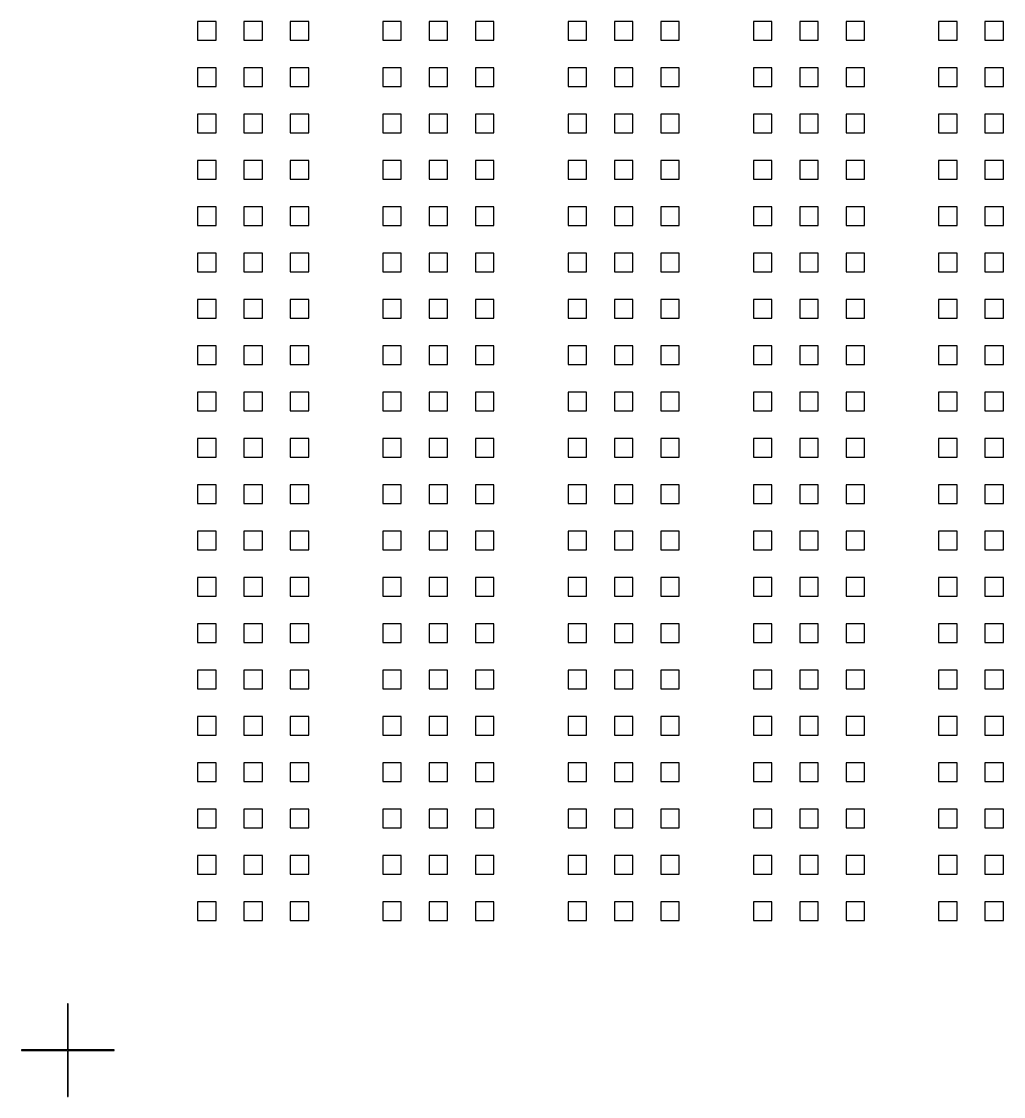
# Model space of a CAD drawing. Header units: metres. Extents: x -21500 to 21500, y -23900 to 23900.
# Drawn here: x -21500 to -10900, y -23900 to -12300 of the extents above; entities that cross this region are included whole.
import ezdxf

# ---------------------------------------------------------------- set-up
doc = ezdxf.new("R2010")
doc.units = ezdxf.units.M

msp = doc.modelspace()

# ---------------------------------------------------------------- linework, layer by layer
for p, q in [((-19400, -12300), (-19600, -12300)), ((-19600, -12300), (-19600, -12500)), ((-19400, -12500), (-19400, -12300)), ((-18900, -12300), (-19100, -12300)), ((-19100, -12300), (-19100, -12500)), ((-18900, -12500), (-18900, -12300)), ((-18400, -12300), (-18600, -12300)), ((-18600, -12300), (-18600, -12500)), ((-18400, -12500), (-18400, -12300)), ((-17400, -12300), (-17600, -12300)), ((-17600, -12300), (-17600, -12500)), ((-17400, -12500), (-17400, -12300)), ((-16900, -12300), (-17100, -12300)), ((-17100, -12300), (-17100, -12500)), ((-16900, -12500), (-16900, -12300)), ((-16400, -12300), (-16600, -12300)), ((-16600, -12300), (-16600, -12500)), ((-16400, -12500), (-16400, -12300)), ((-15400, -12300), (-15600, -12300)), ((-15600, -12300), (-15600, -12500)), ((-15400, -12500), (-15400, -12300)), ((-14900, -12300), (-15100, -12300)), ((-15100, -12300), (-15100, -12500)), ((-14900, -12500), (-14900, -12300)), ((-14400, -12300), (-14600, -12300)), ((-14600, -12300), (-14600, -12500)), ((-14400, -12500), (-14400, -12300)), ((-13400, -12300), (-13600, -12300)), ((-13600, -12300), (-13600, -12500)), ((-13400, -12500), (-13400, -12300)), ((-12900, -12300), (-13100, -12300)), ((-13100, -12300), (-13100, -12500)), ((-12900, -12500), (-12900, -12300)), ((-12400, -12300), (-12600, -12300)), ((-12600, -12300), (-12600, -12500)), ((-12400, -12500), (-12400, -12300)), ((-11400, -12300), (-11600, -12300)), ((-11600, -12300), (-11600, -12500)), ((-11400, -12500), (-11400, -12300)), ((-10900, -12300), (-11100, -12300)), ((-11100, -12300), (-11100, -12500)), ((-10900, -12500), (-10900, -12300)), ((-19600, -12500), (-19400, -12500)), ((-19100, -12500), (-18900, -12500)), ((-18600, -12500), (-18400, -12500)), ((-17600, -12500), (-17400, -12500)), ((-17100, -12500), (-16900, -12500)), ((-16600, -12500), (-16400, -12500)), ((-15600, -12500), (-15400, -12500)), ((-15100, -12500), (-14900, -12500)), ((-14600, -12500), (-14400, -12500)), ((-13600, -12500), (-13400, -12500)), ((-13100, -12500), (-12900, -12500)), ((-12600, -12500), (-12400, -12500)), ((-11600, -12500), (-11400, -12500)), ((-11100, -12500), (-10900, -12500)), ((-19400, -12800), (-19600, -12800)), ((-19600, -12800), (-19600, -13000)), ((-19400, -13000), (-19400, -12800)), ((-18900, -12800), (-19100, -12800)), ((-19100, -12800), (-19100, -13000)), ((-18900, -13000), (-18900, -12800)), ((-18400, -12800), (-18600, -12800)), ((-18600, -12800), (-18600, -13000)), ((-18400, -13000), (-18400, -12800)), ((-17400, -12800), (-17600, -12800)), ((-17600, -12800), (-17600, -13000)), ((-17400, -13000), (-17400, -12800)), ((-16900, -12800), (-17100, -12800)), ((-17100, -12800), (-17100, -13000)), ((-16900, -13000), (-16900, -12800)), ((-16400, -12800), (-16600, -12800)), ((-16600, -12800), (-16600, -13000)), ((-16400, -13000), (-16400, -12800)), ((-15400, -12800), (-15600, -12800)), ((-15600, -12800), (-15600, -13000)), ((-15400, -13000), (-15400, -12800)), ((-14900, -12800), (-15100, -12800)), ((-15100, -12800), (-15100, -13000)), ((-14900, -13000), (-14900, -12800)), ((-14400, -12800), (-14600, -12800)), ((-14600, -12800), (-14600, -13000)), ((-14400, -13000), (-14400, -12800)), ((-13400, -12800), (-13600, -12800)), ((-13600, -12800), (-13600, -13000)), ((-13400, -13000), (-13400, -12800)), ((-12900, -12800), (-13100, -12800)), ((-13100, -12800), (-13100, -13000)), ((-12900, -13000), (-12900, -12800)), ((-12400, -12800), (-12600, -12800)), ((-12600, -12800), (-12600, -13000)), ((-12400, -13000), (-12400, -12800)), ((-11400, -12800), (-11600, -12800)), ((-11600, -12800), (-11600, -13000)), ((-11400, -13000), (-11400, -12800)), ((-10900, -12800), (-11100, -12800)), ((-11100, -12800), (-11100, -13000)), ((-10900, -13000), (-10900, -12800)), ((-19600, -13000), (-19400, -13000)), ((-19100, -13000), (-18900, -13000)), ((-18600, -13000), (-18400, -13000)), ((-17600, -13000), (-17400, -13000)), ((-17100, -13000), (-16900, -13000)), ((-16600, -13000), (-16400, -13000)), ((-15600, -13000), (-15400, -13000)), ((-15100, -13000), (-14900, -13000)), ((-14600, -13000), (-14400, -13000)), ((-13600, -13000), (-13400, -13000)), ((-13100, -13000), (-12900, -13000)), ((-12600, -13000), (-12400, -13000)), ((-11600, -13000), (-11400, -13000)), ((-11100, -13000), (-10900, -13000)), ((-19400, -13300), (-19600, -13300)), ((-19600, -13300), (-19600, -13500)), ((-19400, -13500), (-19400, -13300)), ((-18900, -13300), (-19100, -13300)), ((-19100, -13300), (-19100, -13500)), ((-18900, -13500), (-18900, -13300)), ((-18400, -13300), (-18600, -13300)), ((-18600, -13300), (-18600, -13500)), ((-18400, -13500), (-18400, -13300)), ((-17400, -13300), (-17600, -13300)), ((-17600, -13300), (-17600, -13500)), ((-17400, -13500), (-17400, -13300)), ((-16900, -13300), (-17100, -13300)), ((-17100, -13300), (-17100, -13500)), ((-16900, -13500), (-16900, -13300)), ((-16400, -13300), (-16600, -13300)), ((-16600, -13300), (-16600, -13500)), ((-16400, -13500), (-16400, -13300)), ((-15400, -13300), (-15600, -13300)), ((-15600, -13300), (-15600, -13500)), ((-15400, -13500), (-15400, -13300)), ((-14900, -13300), (-15100, -13300)), ((-15100, -13300), (-15100, -13500)), ((-14900, -13500), (-14900, -13300)), ((-14400, -13300), (-14600, -13300)), ((-14600, -13300), (-14600, -13500)), ((-14400, -13500), (-14400, -13300)), ((-13400, -13300), (-13600, -13300)), ((-13600, -13300), (-13600, -13500)), ((-13400, -13500), (-13400, -13300)), ((-12900, -13300), (-13100, -13300)), ((-13100, -13300), (-13100, -13500)), ((-12900, -13500), (-12900, -13300)), ((-12400, -13300), (-12600, -13300)), ((-12600, -13300), (-12600, -13500)), ((-12400, -13500), (-12400, -13300)), ((-11400, -13300), (-11600, -13300)), ((-11600, -13300), (-11600, -13500)), ((-11400, -13500), (-11400, -13300)), ((-10900, -13300), (-11100, -13300)), ((-11100, -13300), (-11100, -13500)), ((-10900, -13500), (-10900, -13300)), ((-19600, -13500), (-19400, -13500)), ((-19100, -13500), (-18900, -13500)), ((-18600, -13500), (-18400, -13500)), ((-17600, -13500), (-17400, -13500)), ((-17100, -13500), (-16900, -13500)), ((-16600, -13500), (-16400, -13500)), ((-15600, -13500), (-15400, -13500)), ((-15100, -13500), (-14900, -13500)), ((-14600, -13500), (-14400, -13500)), ((-13600, -13500), (-13400, -13500)), ((-13100, -13500), (-12900, -13500)), ((-12600, -13500), (-12400, -13500)), ((-11600, -13500), (-11400, -13500)), ((-11100, -13500), (-10900, -13500)), ((-19400, -13800), (-19600, -13800)), ((-19600, -13800), (-19600, -14000)), ((-19400, -14000), (-19400, -13800)), ((-18900, -13800), (-19100, -13800)), ((-19100, -13800), (-19100, -14000)), ((-18900, -14000), (-18900, -13800)), ((-18400, -13800), (-18600, -13800)), ((-18600, -13800), (-18600, -14000)), ((-18400, -14000), (-18400, -13800)), ((-17400, -13800), (-17600, -13800)), ((-17600, -13800), (-17600, -14000)), ((-17400, -14000), (-17400, -13800)), ((-16900, -13800), (-17100, -13800)), ((-17100, -13800), (-17100, -14000)), ((-16900, -14000), (-16900, -13800)), ((-16400, -13800), (-16600, -13800)), ((-16600, -13800), (-16600, -14000)), ((-16400, -14000), (-16400, -13800)), ((-15400, -13800), (-15600, -13800)), ((-15600, -13800), (-15600, -14000)), ((-15400, -14000), (-15400, -13800)), ((-14900, -13800), (-15100, -13800)), ((-15100, -13800), (-15100, -14000)), ((-14900, -14000), (-14900, -13800)), ((-14400, -13800), (-14600, -13800)), ((-14600, -13800), (-14600, -14000)), ((-14400, -14000), (-14400, -13800)), ((-13400, -13800), (-13600, -13800)), ((-13600, -13800), (-13600, -14000)), ((-13400, -14000), (-13400, -13800)), ((-12900, -13800), (-13100, -13800)), ((-13100, -13800), (-13100, -14000)), ((-12900, -14000), (-12900, -13800)), ((-12400, -13800), (-12600, -13800)), ((-12600, -13800), (-12600, -14000)), ((-12400, -14000), (-12400, -13800)), ((-11400, -13800), (-11600, -13800)), ((-11600, -13800), (-11600, -14000)), ((-11400, -14000), (-11400, -13800)), ((-10900, -13800), (-11100, -13800)), ((-11100, -13800), (-11100, -14000)), ((-10900, -14000), (-10900, -13800)), ((-19600, -14000), (-19400, -14000)), ((-19100, -14000), (-18900, -14000)), ((-18600, -14000), (-18400, -14000)), ((-17600, -14000), (-17400, -14000)), ((-17100, -14000), (-16900, -14000)), ((-16600, -14000), (-16400, -14000)), ((-15600, -14000), (-15400, -14000)), ((-15100, -14000), (-14900, -14000)), ((-14600, -14000), (-14400, -14000)), ((-13600, -14000), (-13400, -14000)), ((-13100, -14000), (-12900, -14000)), ((-12600, -14000), (-12400, -14000)), ((-11600, -14000), (-11400, -14000)), ((-11100, -14000), (-10900, -14000)), ((-19400, -14300), (-19600, -14300)), ((-19600, -14300), (-19600, -14500)), ((-19400, -14500), (-19400, -14300)), ((-18900, -14300), (-19100, -14300)), ((-19100, -14300), (-19100, -14500)), ((-18900, -14500), (-18900, -14300)), ((-18400, -14300), (-18600, -14300)), ((-18600, -14300), (-18600, -14500)), ((-18400, -14500), (-18400, -14300)), ((-17400, -14300), (-17600, -14300)), ((-17600, -14300), (-17600, -14500)), ((-17400, -14500), (-17400, -14300)), ((-16900, -14300), (-17100, -14300)), ((-17100, -14300), (-17100, -14500)), ((-16900, -14500), (-16900, -14300)), ((-16400, -14300), (-16600, -14300)), ((-16600, -14300), (-16600, -14500)), ((-16400, -14500), (-16400, -14300)), ((-15400, -14300), (-15600, -14300)), ((-15600, -14300), (-15600, -14500)), ((-15400, -14500), (-15400, -14300)), ((-14900, -14300), (-15100, -14300)), ((-15100, -14300), (-15100, -14500)), ((-14900, -14500), (-14900, -14300)), ((-14400, -14300), (-14600, -14300)), ((-14600, -14300), (-14600, -14500)), ((-14400, -14500), (-14400, -14300)), ((-13400, -14300), (-13600, -14300)), ((-13600, -14300), (-13600, -14500)), ((-13400, -14500), (-13400, -14300)), ((-12900, -14300), (-13100, -14300)), ((-13100, -14300), (-13100, -14500)), ((-12900, -14500), (-12900, -14300)), ((-12400, -14300), (-12600, -14300)), ((-12600, -14300), (-12600, -14500)), ((-12400, -14500), (-12400, -14300)), ((-11400, -14300), (-11600, -14300)), ((-11600, -14300), (-11600, -14500)), ((-11400, -14500), (-11400, -14300)), ((-10900, -14300), (-11100, -14300)), ((-11100, -14300), (-11100, -14500)), ((-10900, -14500), (-10900, -14300)), ((-19600, -14500), (-19400, -14500)), ((-19100, -14500), (-18900, -14500)), ((-18600, -14500), (-18400, -14500)), ((-17600, -14500), (-17400, -14500)), ((-17100, -14500), (-16900, -14500)), ((-16600, -14500), (-16400, -14500)), ((-15600, -14500), (-15400, -14500)), ((-15100, -14500), (-14900, -14500)), ((-14600, -14500), (-14400, -14500)), ((-13600, -14500), (-13400, -14500)), ((-13100, -14500), (-12900, -14500)), ((-12600, -14500), (-12400, -14500)), ((-11600, -14500), (-11400, -14500)), ((-11100, -14500), (-10900, -14500)), ((-19400, -14800), (-19600, -14800)), ((-19600, -14800), (-19600, -15000)), ((-19400, -15000), (-19400, -14800)), ((-18900, -14800), (-19100, -14800)), ((-19100, -14800), (-19100, -15000)), ((-18900, -15000), (-18900, -14800)), ((-18400, -14800), (-18600, -14800)), ((-18600, -14800), (-18600, -15000)), ((-18400, -15000), (-18400, -14800)), ((-17400, -14800), (-17600, -14800)), ((-17600, -14800), (-17600, -15000)), ((-17400, -15000), (-17400, -14800)), ((-16900, -14800), (-17100, -14800)), ((-17100, -14800), (-17100, -15000)), ((-16900, -15000), (-16900, -14800)), ((-16400, -14800), (-16600, -14800)), ((-16600, -14800), (-16600, -15000)), ((-16400, -15000), (-16400, -14800)), ((-15400, -14800), (-15600, -14800)), ((-15600, -14800), (-15600, -15000)), ((-15400, -15000), (-15400, -14800)), ((-14900, -14800), (-15100, -14800)), ((-15100, -14800), (-15100, -15000)), ((-14900, -15000), (-14900, -14800)), ((-14400, -14800), (-14600, -14800)), ((-14600, -14800), (-14600, -15000)), ((-14400, -15000), (-14400, -14800)), ((-13400, -14800), (-13600, -14800)), ((-13600, -14800), (-13600, -15000)), ((-13400, -15000), (-13400, -14800)), ((-12900, -14800), (-13100, -14800)), ((-13100, -14800), (-13100, -15000)), ((-12900, -15000), (-12900, -14800)), ((-12400, -14800), (-12600, -14800)), ((-12600, -14800), (-12600, -15000)), ((-12400, -15000), (-12400, -14800)), ((-11400, -14800), (-11600, -14800)), ((-11600, -14800), (-11600, -15000)), ((-11400, -15000), (-11400, -14800)), ((-10900, -14800), (-11100, -14800)), ((-11100, -14800), (-11100, -15000)), ((-10900, -15000), (-10900, -14800)), ((-19600, -15000), (-19400, -15000)), ((-19100, -15000), (-18900, -15000)), ((-18600, -15000), (-18400, -15000)), ((-17600, -15000), (-17400, -15000)), ((-17100, -15000), (-16900, -15000)), ((-16600, -15000), (-16400, -15000)), ((-15600, -15000), (-15400, -15000)), ((-15100, -15000), (-14900, -15000)), ((-14600, -15000), (-14400, -15000)), ((-13600, -15000), (-13400, -15000)), ((-13100, -15000), (-12900, -15000)), ((-12600, -15000), (-12400, -15000)), ((-11600, -15000), (-11400, -15000)), ((-11100, -15000), (-10900, -15000)), ((-19400, -15300), (-19600, -15300)), ((-19600, -15300), (-19600, -15500)), ((-19400, -15500), (-19400, -15300)), ((-18900, -15300), (-19100, -15300)), ((-19100, -15300), (-19100, -15500)), ((-18900, -15500), (-18900, -15300)), ((-18400, -15300), (-18600, -15300)), ((-18600, -15300), (-18600, -15500)), ((-18400, -15500), (-18400, -15300)), ((-17400, -15300), (-17600, -15300)), ((-17600, -15300), (-17600, -15500)), ((-17400, -15500), (-17400, -15300)), ((-16900, -15300), (-17100, -15300)), ((-17100, -15300), (-17100, -15500)), ((-16900, -15500), (-16900, -15300)), ((-16400, -15300), (-16600, -15300)), ((-16600, -15300), (-16600, -15500)), ((-16400, -15500), (-16400, -15300)), ((-15400, -15300), (-15600, -15300)), ((-15600, -15300), (-15600, -15500)), ((-15400, -15500), (-15400, -15300)), ((-14900, -15300), (-15100, -15300)), ((-15100, -15300), (-15100, -15500)), ((-14900, -15500), (-14900, -15300)), ((-14400, -15300), (-14600, -15300)), ((-14600, -15300), (-14600, -15500)), ((-14400, -15500), (-14400, -15300)), ((-13400, -15300), (-13600, -15300)), ((-13600, -15300), (-13600, -15500)), ((-13400, -15500), (-13400, -15300)), ((-12900, -15300), (-13100, -15300)), ((-13100, -15300), (-13100, -15500)), ((-12900, -15500), (-12900, -15300)), ((-12400, -15300), (-12600, -15300)), ((-12600, -15300), (-12600, -15500)), ((-12400, -15500), (-12400, -15300)), ((-11400, -15300), (-11600, -15300)), ((-11600, -15300), (-11600, -15500)), ((-11400, -15500), (-11400, -15300)), ((-10900, -15300), (-11100, -15300)), ((-11100, -15300), (-11100, -15500)), ((-10900, -15500), (-10900, -15300)), ((-19600, -15500), (-19400, -15500)), ((-19100, -15500), (-18900, -15500)), ((-18600, -15500), (-18400, -15500)), ((-17600, -15500), (-17400, -15500)), ((-17100, -15500), (-16900, -15500)), ((-16600, -15500), (-16400, -15500)), ((-15600, -15500), (-15400, -15500)), ((-15100, -15500), (-14900, -15500)), ((-14600, -15500), (-14400, -15500)), ((-13600, -15500), (-13400, -15500)), ((-13100, -15500), (-12900, -15500)), ((-12600, -15500), (-12400, -15500)), ((-11600, -15500), (-11400, -15500)), ((-11100, -15500), (-10900, -15500)), ((-19400, -15800), (-19600, -15800)), ((-19600, -15800), (-19600, -16000)), ((-19400, -16000), (-19400, -15800)), ((-18900, -15800), (-19100, -15800)), ((-19100, -15800), (-19100, -16000)), ((-18900, -16000), (-18900, -15800)), ((-18400, -15800), (-18600, -15800)), ((-18600, -15800), (-18600, -16000)), ((-18400, -16000), (-18400, -15800)), ((-17400, -15800), (-17600, -15800)), ((-17600, -15800), (-17600, -16000)), ((-17400, -16000), (-17400, -15800)), ((-16900, -15800), (-17100, -15800)), ((-17100, -15800), (-17100, -16000)), ((-16900, -16000), (-16900, -15800)), ((-16400, -15800), (-16600, -15800)), ((-16600, -15800), (-16600, -16000)), ((-16400, -16000), (-16400, -15800)), ((-15400, -15800), (-15600, -15800)), ((-15600, -15800), (-15600, -16000)), ((-15400, -16000), (-15400, -15800)), ((-14900, -15800), (-15100, -15800)), ((-15100, -15800), (-15100, -16000)), ((-14900, -16000), (-14900, -15800)), ((-14400, -15800), (-14600, -15800)), ((-14600, -15800), (-14600, -16000)), ((-14400, -16000), (-14400, -15800)), ((-13400, -15800), (-13600, -15800)), ((-13600, -15800), (-13600, -16000)), ((-13400, -16000), (-13400, -15800)), ((-12900, -15800), (-13100, -15800)), ((-13100, -15800), (-13100, -16000)), ((-12900, -16000), (-12900, -15800)), ((-12400, -15800), (-12600, -15800)), ((-12600, -15800), (-12600, -16000)), ((-12400, -16000), (-12400, -15800)), ((-11400, -15800), (-11600, -15800)), ((-11600, -15800), (-11600, -16000)), ((-11400, -16000), (-11400, -15800)), ((-10900, -15800), (-11100, -15800)), ((-11100, -15800), (-11100, -16000)), ((-10900, -16000), (-10900, -15800)), ((-19600, -16000), (-19400, -16000)), ((-19100, -16000), (-18900, -16000)), ((-18600, -16000), (-18400, -16000)), ((-17600, -16000), (-17400, -16000)), ((-17100, -16000), (-16900, -16000)), ((-16600, -16000), (-16400, -16000)), ((-15600, -16000), (-15400, -16000)), ((-15100, -16000), (-14900, -16000)), ((-14600, -16000), (-14400, -16000)), ((-13600, -16000), (-13400, -16000)), ((-13100, -16000), (-12900, -16000)), ((-12600, -16000), (-12400, -16000)), ((-11600, -16000), (-11400, -16000)), ((-11100, -16000), (-10900, -16000)), ((-19400, -16300), (-19600, -16300)), ((-19600, -16300), (-19600, -16500)), ((-19400, -16500), (-19400, -16300)), ((-18900, -16300), (-19100, -16300)), ((-19100, -16300), (-19100, -16500)), ((-18900, -16500), (-18900, -16300)), ((-18400, -16300), (-18600, -16300)), ((-18600, -16300), (-18600, -16500)), ((-18400, -16500), (-18400, -16300)), ((-17400, -16300), (-17600, -16300)), ((-17600, -16300), (-17600, -16500)), ((-17400, -16500), (-17400, -16300)), ((-16900, -16300), (-17100, -16300)), ((-17100, -16300), (-17100, -16500)), ((-16900, -16500), (-16900, -16300)), ((-16400, -16300), (-16600, -16300)), ((-16600, -16300), (-16600, -16500)), ((-16400, -16500), (-16400, -16300)), ((-15400, -16300), (-15600, -16300)), ((-15600, -16300), (-15600, -16500)), ((-15400, -16500), (-15400, -16300)), ((-14900, -16300), (-15100, -16300)), ((-15100, -16300), (-15100, -16500)), ((-14900, -16500), (-14900, -16300)), ((-14400, -16300), (-14600, -16300)), ((-14600, -16300), (-14600, -16500)), ((-14400, -16500), (-14400, -16300)), ((-13400, -16300), (-13600, -16300)), ((-13600, -16300), (-13600, -16500)), ((-13400, -16500), (-13400, -16300)), ((-12900, -16300), (-13100, -16300)), ((-13100, -16300), (-13100, -16500)), ((-12900, -16500), (-12900, -16300)), ((-12400, -16300), (-12600, -16300)), ((-12600, -16300), (-12600, -16500)), ((-12400, -16500), (-12400, -16300)), ((-11400, -16300), (-11600, -16300)), ((-11600, -16300), (-11600, -16500)), ((-11400, -16500), (-11400, -16300)), ((-10900, -16300), (-11100, -16300)), ((-11100, -16300), (-11100, -16500)), ((-10900, -16500), (-10900, -16300)), ((-19600, -16500), (-19400, -16500)), ((-19100, -16500), (-18900, -16500)), ((-18600, -16500), (-18400, -16500)), ((-17600, -16500), (-17400, -16500)), ((-17100, -16500), (-16900, -16500)), ((-16600, -16500), (-16400, -16500)), ((-15600, -16500), (-15400, -16500)), ((-15100, -16500), (-14900, -16500)), ((-14600, -16500), (-14400, -16500)), ((-13600, -16500), (-13400, -16500)), ((-13100, -16500), (-12900, -16500)), ((-12600, -16500), (-12400, -16500)), ((-11600, -16500), (-11400, -16500)), ((-11100, -16500), (-10900, -16500)), ((-19400, -16800), (-19600, -16800)), ((-19600, -16800), (-19600, -17000)), ((-19400, -17000), (-19400, -16800)), ((-18900, -16800), (-19100, -16800)), ((-19100, -16800), (-19100, -17000)), ((-18900, -17000), (-18900, -16800)), ((-18400, -16800), (-18600, -16800)), ((-18600, -16800), (-18600, -17000)), ((-18400, -17000), (-18400, -16800)), ((-17400, -16800), (-17600, -16800)), ((-17600, -16800), (-17600, -17000)), ((-17400, -17000), (-17400, -16800)), ((-16900, -16800), (-17100, -16800)), ((-17100, -16800), (-17100, -17000)), ((-16900, -17000), (-16900, -16800)), ((-16400, -16800), (-16600, -16800)), ((-16600, -16800), (-16600, -17000)), ((-16400, -17000), (-16400, -16800)), ((-15400, -16800), (-15600, -16800)), ((-15600, -16800), (-15600, -17000)), ((-15400, -17000), (-15400, -16800)), ((-14900, -16800), (-15100, -16800)), ((-15100, -16800), (-15100, -17000)), ((-14900, -17000), (-14900, -16800)), ((-14400, -16800), (-14600, -16800)), ((-14600, -16800), (-14600, -17000)), ((-14400, -17000), (-14400, -16800)), ((-13400, -16800), (-13600, -16800)), ((-13600, -16800), (-13600, -17000)), ((-13400, -17000), (-13400, -16800)), ((-12900, -16800), (-13100, -16800)), ((-13100, -16800), (-13100, -17000)), ((-12900, -17000), (-12900, -16800)), ((-12400, -16800), (-12600, -16800)), ((-12600, -16800), (-12600, -17000)), ((-12400, -17000), (-12400, -16800)), ((-11400, -16800), (-11600, -16800)), ((-11600, -16800), (-11600, -17000)), ((-11400, -17000), (-11400, -16800)), ((-10900, -16800), (-11100, -16800)), ((-11100, -16800), (-11100, -17000)), ((-10900, -17000), (-10900, -16800)), ((-19600, -17000), (-19400, -17000)), ((-19100, -17000), (-18900, -17000)), ((-18600, -17000), (-18400, -17000)), ((-17600, -17000), (-17400, -17000)), ((-17100, -17000), (-16900, -17000)), ((-16600, -17000), (-16400, -17000)), ((-15600, -17000), (-15400, -17000)), ((-15100, -17000), (-14900, -17000)), ((-14600, -17000), (-14400, -17000)), ((-13600, -17000), (-13400, -17000)), ((-13100, -17000), (-12900, -17000)), ((-12600, -17000), (-12400, -17000)), ((-11600, -17000), (-11400, -17000)), ((-11100, -17000), (-10900, -17000)), ((-19400, -17300), (-19600, -17300)), ((-19600, -17300), (-19600, -17500)), ((-19400, -17500), (-19400, -17300)), ((-18900, -17300), (-19100, -17300)), ((-19100, -17300), (-19100, -17500)), ((-18900, -17500), (-18900, -17300)), ((-18400, -17300), (-18600, -17300)), ((-18600, -17300), (-18600, -17500)), ((-18400, -17500), (-18400, -17300)), ((-17400, -17300), (-17600, -17300)), ((-17600, -17300), (-17600, -17500)), ((-17400, -17500), (-17400, -17300)), ((-16900, -17300), (-17100, -17300)), ((-17100, -17300), (-17100, -17500)), ((-16900, -17500), (-16900, -17300)), ((-16400, -17300), (-16600, -17300)), ((-16600, -17300), (-16600, -17500)), ((-16400, -17500), (-16400, -17300)), ((-15400, -17300), (-15600, -17300)), ((-15600, -17300), (-15600, -17500)), ((-15400, -17500), (-15400, -17300)), ((-14900, -17300), (-15100, -17300)), ((-15100, -17300), (-15100, -17500)), ((-14900, -17500), (-14900, -17300)), ((-14400, -17300), (-14600, -17300)), ((-14600, -17300), (-14600, -17500)), ((-14400, -17500), (-14400, -17300)), ((-13400, -17300), (-13600, -17300)), ((-13600, -17300), (-13600, -17500)), ((-13400, -17500), (-13400, -17300)), ((-12900, -17300), (-13100, -17300)), ((-13100, -17300), (-13100, -17500)), ((-12900, -17500), (-12900, -17300)), ((-12400, -17300), (-12600, -17300)), ((-12600, -17300), (-12600, -17500)), ((-12400, -17500), (-12400, -17300)), ((-11400, -17300), (-11600, -17300)), ((-11600, -17300), (-11600, -17500)), ((-11400, -17500), (-11400, -17300)), ((-10900, -17300), (-11100, -17300)), ((-11100, -17300), (-11100, -17500)), ((-10900, -17500), (-10900, -17300)), ((-19600, -17500), (-19400, -17500)), ((-19100, -17500), (-18900, -17500)), ((-18600, -17500), (-18400, -17500)), ((-17600, -17500), (-17400, -17500)), ((-17100, -17500), (-16900, -17500)), ((-16600, -17500), (-16400, -17500)), ((-15600, -17500), (-15400, -17500)), ((-15100, -17500), (-14900, -17500)), ((-14600, -17500), (-14400, -17500)), ((-13600, -17500), (-13400, -17500)), ((-13100, -17500), (-12900, -17500)), ((-12600, -17500), (-12400, -17500)), ((-11600, -17500), (-11400, -17500)), ((-11100, -17500), (-10900, -17500)), ((-19400, -17800), (-19600, -17800)), ((-19600, -17800), (-19600, -18000)), ((-19400, -18000), (-19400, -17800)), ((-18900, -17800), (-19100, -17800)), ((-19100, -17800), (-19100, -18000)), ((-18900, -18000), (-18900, -17800)), ((-18400, -17800), (-18600, -17800)), ((-18600, -17800), (-18600, -18000)), ((-18400, -18000), (-18400, -17800)), ((-17400, -17800), (-17600, -17800)), ((-17600, -17800), (-17600, -18000)), ((-17400, -18000), (-17400, -17800)), ((-16900, -17800), (-17100, -17800)), ((-17100, -17800), (-17100, -18000)), ((-16900, -18000), (-16900, -17800)), ((-16400, -17800), (-16600, -17800)), ((-16600, -17800), (-16600, -18000)), ((-16400, -18000), (-16400, -17800)), ((-15400, -17800), (-15600, -17800)), ((-15600, -17800), (-15600, -18000)), ((-15400, -18000), (-15400, -17800)), ((-14900, -17800), (-15100, -17800)), ((-15100, -17800), (-15100, -18000)), ((-14900, -18000), (-14900, -17800)), ((-14400, -17800), (-14600, -17800)), ((-14600, -17800), (-14600, -18000)), ((-14400, -18000), (-14400, -17800)), ((-13400, -17800), (-13600, -17800)), ((-13600, -17800), (-13600, -18000)), ((-13400, -18000), (-13400, -17800)), ((-12900, -17800), (-13100, -17800)), ((-13100, -17800), (-13100, -18000)), ((-12900, -18000), (-12900, -17800)), ((-12400, -17800), (-12600, -17800)), ((-12600, -17800), (-12600, -18000)), ((-12400, -18000), (-12400, -17800)), ((-11400, -17800), (-11600, -17800)), ((-11600, -17800), (-11600, -18000)), ((-11400, -18000), (-11400, -17800)), ((-10900, -17800), (-11100, -17800)), ((-11100, -17800), (-11100, -18000)), ((-10900, -18000), (-10900, -17800)), ((-19600, -18000), (-19400, -18000)), ((-19100, -18000), (-18900, -18000)), ((-18600, -18000), (-18400, -18000)), ((-17600, -18000), (-17400, -18000)), ((-17100, -18000), (-16900, -18000)), ((-16600, -18000), (-16400, -18000)), ((-15600, -18000), (-15400, -18000)), ((-15100, -18000), (-14900, -18000)), ((-14600, -18000), (-14400, -18000)), ((-13600, -18000), (-13400, -18000)), ((-13100, -18000), (-12900, -18000)), ((-12600, -18000), (-12400, -18000)), ((-11600, -18000), (-11400, -18000)), ((-11100, -18000), (-10900, -18000)), ((-19400, -18300), (-19600, -18300)), ((-19600, -18300), (-19600, -18500)), ((-19400, -18500), (-19400, -18300)), ((-18900, -18300), (-19100, -18300)), ((-19100, -18300), (-19100, -18500)), ((-18900, -18500), (-18900, -18300)), ((-18400, -18300), (-18600, -18300)), ((-18600, -18300), (-18600, -18500)), ((-18400, -18500), (-18400, -18300)), ((-17400, -18300), (-17600, -18300)), ((-17600, -18300), (-17600, -18500)), ((-17400, -18500), (-17400, -18300)), ((-16900, -18300), (-17100, -18300)), ((-17100, -18300), (-17100, -18500)), ((-16900, -18500), (-16900, -18300)), ((-16400, -18300), (-16600, -18300)), ((-16600, -18300), (-16600, -18500)), ((-16400, -18500), (-16400, -18300)), ((-15400, -18300), (-15600, -18300)), ((-15600, -18300), (-15600, -18500)), ((-15400, -18500), (-15400, -18300)), ((-14900, -18300), (-15100, -18300)), ((-15100, -18300), (-15100, -18500)), ((-14900, -18500), (-14900, -18300)), ((-14400, -18300), (-14600, -18300)), ((-14600, -18300), (-14600, -18500)), ((-14400, -18500), (-14400, -18300)), ((-13400, -18300), (-13600, -18300)), ((-13600, -18300), (-13600, -18500)), ((-13400, -18500), (-13400, -18300)), ((-12900, -18300), (-13100, -18300)), ((-13100, -18300), (-13100, -18500)), ((-12900, -18500), (-12900, -18300)), ((-12400, -18300), (-12600, -18300)), ((-12600, -18300), (-12600, -18500)), ((-12400, -18500), (-12400, -18300)), ((-11400, -18300), (-11600, -18300)), ((-11600, -18300), (-11600, -18500)), ((-11400, -18500), (-11400, -18300)), ((-10900, -18300), (-11100, -18300)), ((-11100, -18300), (-11100, -18500)), ((-10900, -18500), (-10900, -18300)), ((-19600, -18500), (-19400, -18500)), ((-19100, -18500), (-18900, -18500)), ((-18600, -18500), (-18400, -18500)), ((-17600, -18500), (-17400, -18500)), ((-17100, -18500), (-16900, -18500)), ((-16600, -18500), (-16400, -18500)), ((-15600, -18500), (-15400, -18500)), ((-15100, -18500), (-14900, -18500)), ((-14600, -18500), (-14400, -18500)), ((-13600, -18500), (-13400, -18500)), ((-13100, -18500), (-12900, -18500)), ((-12600, -18500), (-12400, -18500)), ((-11600, -18500), (-11400, -18500)), ((-11100, -18500), (-10900, -18500)), ((-19400, -18800), (-19600, -18800)), ((-19600, -18800), (-19600, -19000)), ((-19400, -19000), (-19400, -18800)), ((-18900, -18800), (-19100, -18800)), ((-19100, -18800), (-19100, -19000)), ((-18900, -19000), (-18900, -18800)), ((-18400, -18800), (-18600, -18800)), ((-18600, -18800), (-18600, -19000)), ((-18400, -19000), (-18400, -18800)), ((-17400, -18800), (-17600, -18800)), ((-17600, -18800), (-17600, -19000)), ((-17400, -19000), (-17400, -18800)), ((-16900, -18800), (-17100, -18800)), ((-17100, -18800), (-17100, -19000)), ((-16900, -19000), (-16900, -18800)), ((-16400, -18800), (-16600, -18800)), ((-16600, -18800), (-16600, -19000)), ((-16400, -19000), (-16400, -18800)), ((-15400, -18800), (-15600, -18800)), ((-15600, -18800), (-15600, -19000)), ((-15400, -19000), (-15400, -18800)), ((-14900, -18800), (-15100, -18800)), ((-15100, -18800), (-15100, -19000)), ((-14900, -19000), (-14900, -18800)), ((-14400, -18800), (-14600, -18800)), ((-14600, -18800), (-14600, -19000)), ((-14400, -19000), (-14400, -18800)), ((-13400, -18800), (-13600, -18800)), ((-13600, -18800), (-13600, -19000)), ((-13400, -19000), (-13400, -18800)), ((-12900, -18800), (-13100, -18800)), ((-13100, -18800), (-13100, -19000)), ((-12900, -19000), (-12900, -18800)), ((-12400, -18800), (-12600, -18800)), ((-12600, -18800), (-12600, -19000)), ((-12400, -19000), (-12400, -18800)), ((-11400, -18800), (-11600, -18800)), ((-11600, -18800), (-11600, -19000)), ((-11400, -19000), (-11400, -18800)), ((-10900, -18800), (-11100, -18800)), ((-11100, -18800), (-11100, -19000)), ((-10900, -19000), (-10900, -18800)), ((-19600, -19000), (-19400, -19000)), ((-19100, -19000), (-18900, -19000)), ((-18600, -19000), (-18400, -19000)), ((-17600, -19000), (-17400, -19000)), ((-17100, -19000), (-16900, -19000)), ((-16600, -19000), (-16400, -19000)), ((-15600, -19000), (-15400, -19000)), ((-15100, -19000), (-14900, -19000)), ((-14600, -19000), (-14400, -19000)), ((-13600, -19000), (-13400, -19000)), ((-13100, -19000), (-12900, -19000)), ((-12600, -19000), (-12400, -19000)), ((-11600, -19000), (-11400, -19000)), ((-11100, -19000), (-10900, -19000)), ((-19400, -19300), (-19600, -19300)), ((-19600, -19300), (-19600, -19500)), ((-19400, -19500), (-19400, -19300)), ((-18900, -19300), (-19100, -19300)), ((-19100, -19300), (-19100, -19500)), ((-18900, -19500), (-18900, -19300)), ((-18400, -19300), (-18600, -19300)), ((-18600, -19300), (-18600, -19500)), ((-18400, -19500), (-18400, -19300)), ((-17400, -19300), (-17600, -19300)), ((-17600, -19300), (-17600, -19500)), ((-17400, -19500), (-17400, -19300)), ((-16900, -19300), (-17100, -19300)), ((-17100, -19300), (-17100, -19500)), ((-16900, -19500), (-16900, -19300)), ((-16400, -19300), (-16600, -19300)), ((-16600, -19300), (-16600, -19500)), ((-16400, -19500), (-16400, -19300)), ((-15400, -19300), (-15600, -19300)), ((-15600, -19300), (-15600, -19500)), ((-15400, -19500), (-15400, -19300)), ((-14900, -19300), (-15100, -19300)), ((-15100, -19300), (-15100, -19500)), ((-14900, -19500), (-14900, -19300)), ((-14400, -19300), (-14600, -19300)), ((-14600, -19300), (-14600, -19500)), ((-14400, -19500), (-14400, -19300)), ((-13400, -19300), (-13600, -19300)), ((-13600, -19300), (-13600, -19500)), ((-13400, -19500), (-13400, -19300)), ((-12900, -19300), (-13100, -19300)), ((-13100, -19300), (-13100, -19500)), ((-12900, -19500), (-12900, -19300)), ((-12400, -19300), (-12600, -19300)), ((-12600, -19300), (-12600, -19500)), ((-12400, -19500), (-12400, -19300)), ((-11400, -19300), (-11600, -19300)), ((-11600, -19300), (-11600, -19500)), ((-11400, -19500), (-11400, -19300)), ((-10900, -19300), (-11100, -19300)), ((-11100, -19300), (-11100, -19500)), ((-10900, -19500), (-10900, -19300)), ((-19600, -19500), (-19400, -19500)), ((-19100, -19500), (-18900, -19500)), ((-18600, -19500), (-18400, -19500)), ((-17600, -19500), (-17400, -19500)), ((-17100, -19500), (-16900, -19500)), ((-16600, -19500), (-16400, -19500)), ((-15600, -19500), (-15400, -19500)), ((-15100, -19500), (-14900, -19500)), ((-14600, -19500), (-14400, -19500)), ((-13600, -19500), (-13400, -19500)), ((-13100, -19500), (-12900, -19500)), ((-12600, -19500), (-12400, -19500)), ((-11600, -19500), (-11400, -19500)), ((-11100, -19500), (-10900, -19500)), ((-19400, -19800), (-19600, -19800)), ((-19600, -19800), (-19600, -20000)), ((-19400, -20000), (-19400, -19800)), ((-18900, -19800), (-19100, -19800)), ((-19100, -19800), (-19100, -20000)), ((-18900, -20000), (-18900, -19800)), ((-18400, -19800), (-18600, -19800)), ((-18600, -19800), (-18600, -20000)), ((-18400, -20000), (-18400, -19800)), ((-17400, -19800), (-17600, -19800)), ((-17600, -19800), (-17600, -20000)), ((-17400, -20000), (-17400, -19800)), ((-16900, -19800), (-17100, -19800)), ((-17100, -19800), (-17100, -20000)), ((-16900, -20000), (-16900, -19800)), ((-16400, -19800), (-16600, -19800)), ((-16600, -19800), (-16600, -20000)), ((-16400, -20000), (-16400, -19800)), ((-15400, -19800), (-15600, -19800)), ((-15600, -19800), (-15600, -20000)), ((-15400, -20000), (-15400, -19800)), ((-14900, -19800), (-15100, -19800)), ((-15100, -19800), (-15100, -20000)), ((-14900, -20000), (-14900, -19800)), ((-14400, -19800), (-14600, -19800)), ((-14600, -19800), (-14600, -20000)), ((-14400, -20000), (-14400, -19800)), ((-13400, -19800), (-13600, -19800)), ((-13600, -19800), (-13600, -20000)), ((-13400, -20000), (-13400, -19800)), ((-12900, -19800), (-13100, -19800)), ((-13100, -19800), (-13100, -20000)), ((-12900, -20000), (-12900, -19800)), ((-12400, -19800), (-12600, -19800)), ((-12600, -19800), (-12600, -20000)), ((-12400, -20000), (-12400, -19800)), ((-11400, -19800), (-11600, -19800)), ((-11600, -19800), (-11600, -20000)), ((-11400, -20000), (-11400, -19800)), ((-10900, -19800), (-11100, -19800)), ((-11100, -19800), (-11100, -20000)), ((-10900, -20000), (-10900, -19800)), ((-19600, -20000), (-19400, -20000)), ((-19100, -20000), (-18900, -20000)), ((-18600, -20000), (-18400, -20000)), ((-17600, -20000), (-17400, -20000)), ((-17100, -20000), (-16900, -20000)), ((-16600, -20000), (-16400, -20000)), ((-15600, -20000), (-15400, -20000)), ((-15100, -20000), (-14900, -20000)), ((-14600, -20000), (-14400, -20000)), ((-13600, -20000), (-13400, -20000)), ((-13100, -20000), (-12900, -20000)), ((-12600, -20000), (-12400, -20000)), ((-11600, -20000), (-11400, -20000)), ((-11100, -20000), (-10900, -20000)), ((-19400, -20300), (-19600, -20300)), ((-19600, -20300), (-19600, -20500)), ((-19400, -20500), (-19400, -20300)), ((-18900, -20300), (-19100, -20300)), ((-19100, -20300), (-19100, -20500)), ((-18900, -20500), (-18900, -20300)), ((-18400, -20300), (-18600, -20300)), ((-18600, -20300), (-18600, -20500)), ((-18400, -20500), (-18400, -20300)), ((-17400, -20300), (-17600, -20300)), ((-17600, -20300), (-17600, -20500)), ((-17400, -20500), (-17400, -20300)), ((-16900, -20300), (-17100, -20300)), ((-17100, -20300), (-17100, -20500)), ((-16900, -20500), (-16900, -20300)), ((-16400, -20300), (-16600, -20300)), ((-16600, -20300), (-16600, -20500)), ((-16400, -20500), (-16400, -20300)), ((-15400, -20300), (-15600, -20300)), ((-15600, -20300), (-15600, -20500)), ((-15400, -20500), (-15400, -20300)), ((-14900, -20300), (-15100, -20300)), ((-15100, -20300), (-15100, -20500)), ((-14900, -20500), (-14900, -20300)), ((-14400, -20300), (-14600, -20300)), ((-14600, -20300), (-14600, -20500)), ((-14400, -20500), (-14400, -20300)), ((-13400, -20300), (-13600, -20300)), ((-13600, -20300), (-13600, -20500)), ((-13400, -20500), (-13400, -20300)), ((-12900, -20300), (-13100, -20300)), ((-13100, -20300), (-13100, -20500)), ((-12900, -20500), (-12900, -20300)), ((-12400, -20300), (-12600, -20300)), ((-12600, -20300), (-12600, -20500)), ((-12400, -20500), (-12400, -20300)), ((-11400, -20300), (-11600, -20300)), ((-11600, -20300), (-11600, -20500)), ((-11400, -20500), (-11400, -20300)), ((-10900, -20300), (-11100, -20300)), ((-11100, -20300), (-11100, -20500)), ((-10900, -20500), (-10900, -20300)), ((-19600, -20500), (-19400, -20500)), ((-19100, -20500), (-18900, -20500)), ((-18600, -20500), (-18400, -20500)), ((-17600, -20500), (-17400, -20500)), ((-17100, -20500), (-16900, -20500)), ((-16600, -20500), (-16400, -20500)), ((-15600, -20500), (-15400, -20500)), ((-15100, -20500), (-14900, -20500)), ((-14600, -20500), (-14400, -20500)), ((-13600, -20500), (-13400, -20500)), ((-13100, -20500), (-12900, -20500)), ((-12600, -20500), (-12400, -20500)), ((-11600, -20500), (-11400, -20500)), ((-11100, -20500), (-10900, -20500)), ((-19400, -20800), (-19600, -20800)), ((-19600, -20800), (-19600, -21000)), ((-19400, -21000), (-19400, -20800)), ((-18900, -20800), (-19100, -20800)), ((-19100, -20800), (-19100, -21000)), ((-18900, -21000), (-18900, -20800)), ((-18400, -20800), (-18600, -20800)), ((-18600, -20800), (-18600, -21000)), ((-18400, -21000), (-18400, -20800)), ((-17400, -20800), (-17600, -20800)), ((-17600, -20800), (-17600, -21000)), ((-17400, -21000), (-17400, -20800)), ((-16900, -20800), (-17100, -20800)), ((-17100, -20800), (-17100, -21000)), ((-16900, -21000), (-16900, -20800)), ((-16400, -20800), (-16600, -20800)), ((-16600, -20800), (-16600, -21000)), ((-16400, -21000), (-16400, -20800)), ((-15400, -20800), (-15600, -20800)), ((-15600, -20800), (-15600, -21000)), ((-15400, -21000), (-15400, -20800)), ((-14900, -20800), (-15100, -20800)), ((-15100, -20800), (-15100, -21000)), ((-14900, -21000), (-14900, -20800)), ((-14400, -20800), (-14600, -20800)), ((-14600, -20800), (-14600, -21000)), ((-14400, -21000), (-14400, -20800)), ((-13400, -20800), (-13600, -20800)), ((-13600, -20800), (-13600, -21000)), ((-13400, -21000), (-13400, -20800)), ((-12900, -20800), (-13100, -20800)), ((-13100, -20800), (-13100, -21000)), ((-12900, -21000), (-12900, -20800)), ((-12400, -20800), (-12600, -20800)), ((-12600, -20800), (-12600, -21000)), ((-12400, -21000), (-12400, -20800)), ((-11400, -20800), (-11600, -20800)), ((-11600, -20800), (-11600, -21000)), ((-11400, -21000), (-11400, -20800)), ((-10900, -20800), (-11100, -20800)), ((-11100, -20800), (-11100, -21000)), ((-10900, -21000), (-10900, -20800)), ((-19600, -21000), (-19400, -21000)), ((-19100, -21000), (-18900, -21000)), ((-18600, -21000), (-18400, -21000)), ((-17600, -21000), (-17400, -21000)), ((-17100, -21000), (-16900, -21000)), ((-16600, -21000), (-16400, -21000)), ((-15600, -21000), (-15400, -21000)), ((-15100, -21000), (-14900, -21000)), ((-14600, -21000), (-14400, -21000)), ((-13600, -21000), (-13400, -21000)), ((-13100, -21000), (-12900, -21000)), ((-12600, -21000), (-12400, -21000)), ((-11600, -21000), (-11400, -21000)), ((-11100, -21000), (-10900, -21000)), ((-19400, -21300), (-19600, -21300)), ((-19600, -21300), (-19600, -21500)), ((-19400, -21500), (-19400, -21300)), ((-18900, -21300), (-19100, -21300)), ((-19100, -21300), (-19100, -21500)), ((-18900, -21500), (-18900, -21300)), ((-18400, -21300), (-18600, -21300)), ((-18600, -21300), (-18600, -21500)), ((-18400, -21500), (-18400, -21300)), ((-17400, -21300), (-17600, -21300)), ((-17600, -21300), (-17600, -21500)), ((-17400, -21500), (-17400, -21300)), ((-16900, -21300), (-17100, -21300)), ((-17100, -21300), (-17100, -21500)), ((-16900, -21500), (-16900, -21300)), ((-16400, -21300), (-16600, -21300)), ((-16600, -21300), (-16600, -21500)), ((-16400, -21500), (-16400, -21300)), ((-15400, -21300), (-15600, -21300)), ((-15600, -21300), (-15600, -21500)), ((-15400, -21500), (-15400, -21300)), ((-14900, -21300), (-15100, -21300)), ((-15100, -21300), (-15100, -21500)), ((-14900, -21500), (-14900, -21300)), ((-14400, -21300), (-14600, -21300)), ((-14600, -21300), (-14600, -21500)), ((-14400, -21500), (-14400, -21300)), ((-13400, -21300), (-13600, -21300)), ((-13600, -21300), (-13600, -21500)), ((-13400, -21500), (-13400, -21300)), ((-12900, -21300), (-13100, -21300)), ((-13100, -21300), (-13100, -21500)), ((-12900, -21500), (-12900, -21300)), ((-12400, -21300), (-12600, -21300)), ((-12600, -21300), (-12600, -21500)), ((-12400, -21500), (-12400, -21300)), ((-11400, -21300), (-11600, -21300)), ((-11600, -21300), (-11600, -21500)), ((-11400, -21500), (-11400, -21300)), ((-10900, -21300), (-11100, -21300)), ((-11100, -21300), (-11100, -21500)), ((-10900, -21500), (-10900, -21300)), ((-19600, -21500), (-19400, -21500)), ((-19100, -21500), (-18900, -21500)), ((-18600, -21500), (-18400, -21500)), ((-17600, -21500), (-17400, -21500)), ((-17100, -21500), (-16900, -21500)), ((-16600, -21500), (-16400, -21500)), ((-15600, -21500), (-15400, -21500)), ((-15100, -21500), (-14900, -21500)), ((-14600, -21500), (-14400, -21500)), ((-13600, -21500), (-13400, -21500)), ((-13100, -21500), (-12900, -21500)), ((-12600, -21500), (-12400, -21500)), ((-11600, -21500), (-11400, -21500)), ((-11100, -21500), (-10900, -21500)), ((-19400, -21800), (-19600, -21800)), ((-19600, -21800), (-19600, -22000)), ((-19400, -22000), (-19400, -21800)), ((-18900, -21800), (-19100, -21800)), ((-19100, -21800), (-19100, -22000)), ((-18900, -22000), (-18900, -21800)), ((-18400, -21800), (-18600, -21800)), ((-18600, -21800), (-18600, -22000)), ((-18400, -22000), (-18400, -21800)), ((-17400, -21800), (-17600, -21800)), ((-17600, -21800), (-17600, -22000)), ((-17400, -22000), (-17400, -21800)), ((-16900, -21800), (-17100, -21800)), ((-17100, -21800), (-17100, -22000)), ((-16900, -22000), (-16900, -21800)), ((-16400, -21800), (-16600, -21800)), ((-16600, -21800), (-16600, -22000)), ((-16400, -22000), (-16400, -21800)), ((-15400, -21800), (-15600, -21800)), ((-15600, -21800), (-15600, -22000)), ((-15400, -22000), (-15400, -21800)), ((-14900, -21800), (-15100, -21800)), ((-15100, -21800), (-15100, -22000)), ((-14900, -22000), (-14900, -21800)), ((-14400, -21800), (-14600, -21800)), ((-14600, -21800), (-14600, -22000)), ((-14400, -22000), (-14400, -21800)), ((-13400, -21800), (-13600, -21800)), ((-13600, -21800), (-13600, -22000)), ((-13400, -22000), (-13400, -21800)), ((-12900, -21800), (-13100, -21800)), ((-13100, -21800), (-13100, -22000)), ((-12900, -22000), (-12900, -21800)), ((-12400, -21800), (-12600, -21800)), ((-12600, -21800), (-12600, -22000)), ((-12400, -22000), (-12400, -21800)), ((-11400, -21800), (-11600, -21800)), ((-11600, -21800), (-11600, -22000)), ((-11400, -22000), (-11400, -21800)), ((-10900, -21800), (-11100, -21800)), ((-11100, -21800), (-11100, -22000)), ((-10900, -22000), (-10900, -21800)), ((-19600, -22000), (-19400, -22000)), ((-19100, -22000), (-18900, -22000)), ((-18600, -22000), (-18400, -22000)), ((-17600, -22000), (-17400, -22000)), ((-17100, -22000), (-16900, -22000)), ((-16600, -22000), (-16400, -22000)), ((-15600, -22000), (-15400, -22000)), ((-15100, -22000), (-14900, -22000)), ((-14600, -22000), (-14400, -22000)), ((-13600, -22000), (-13400, -22000)), ((-13100, -22000), (-12900, -22000)), ((-12600, -22000), (-12400, -22000)), ((-11600, -22000), (-11400, -22000)), ((-11100, -22000), (-10900, -22000)), ((-20995, -22900), (-21005, -22900)), ((-21005, -22900), (-21005, -23395)), ((-20995, -23395), (-20995, -22900)), ((-21005, -23395), (-21500, -23395)), ((-21500, -23395), (-21500, -23405)), ((-21500, -23405), (-21005, -23405)), ((-21005, -23405), (-21005, -23900)), ((-20500, -23395), (-20995, -23395)), ((-20995, -23405), (-20500, -23405)), ((-20995, -23900), (-20995, -23405)), ((-20500, -23405), (-20500, -23395)), ((-21005, -23900), (-20995, -23900))]:
    msp.add_line(p, q)

doc.saveas('drawing.dxf')
